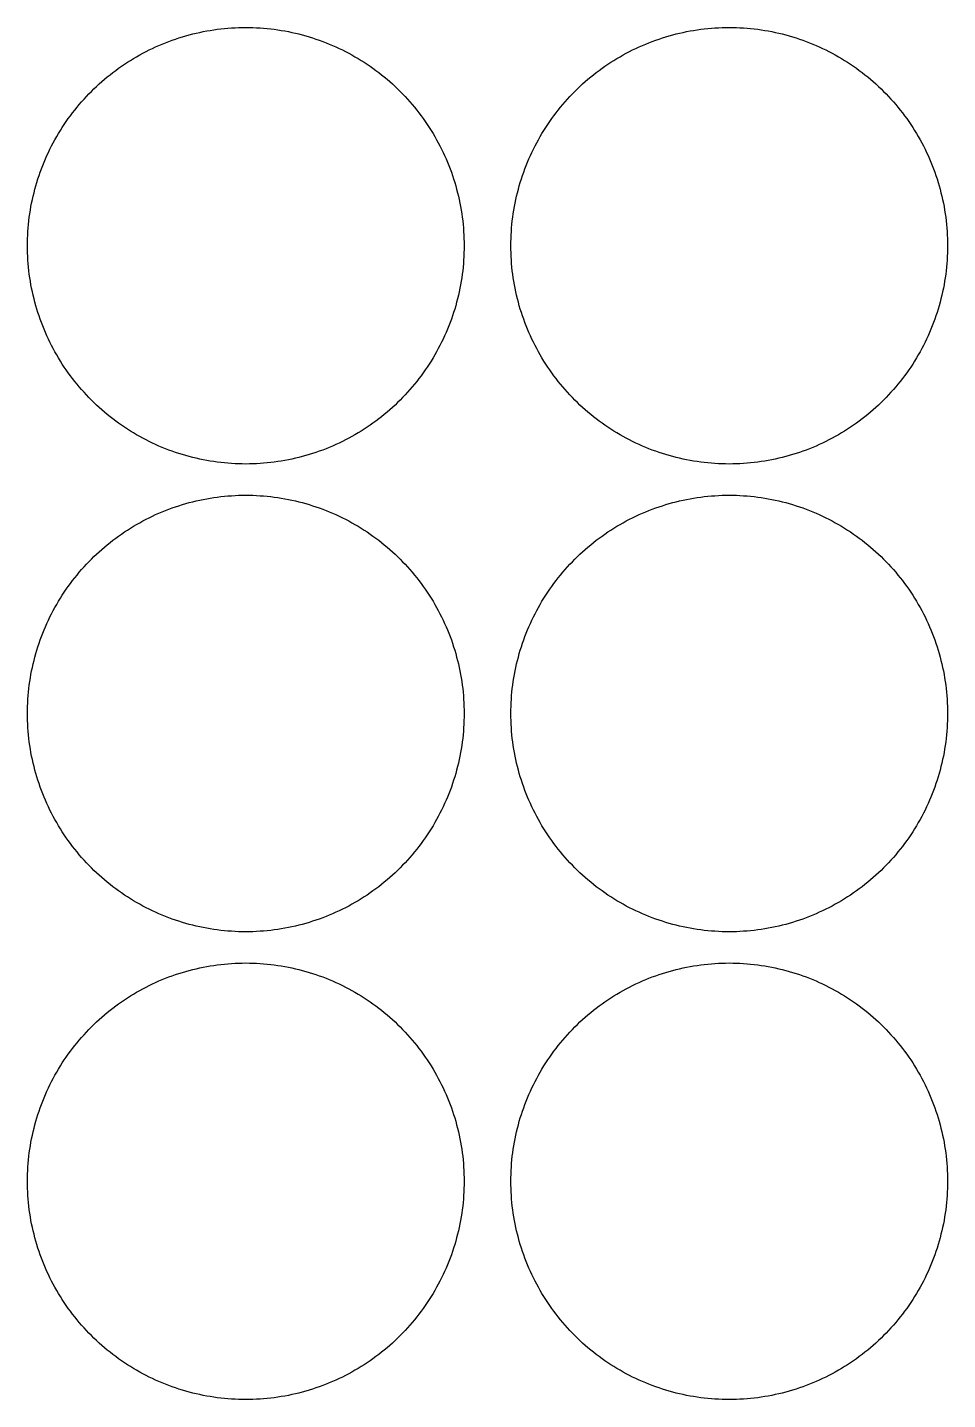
# Model space of a CAD drawing. Extents: x -114 to 114, y -152 to 152.
# Drawn here: x -14 to 45, y -89 to -1 of the extents above; entities that cross this region are included whole.
import ezdxf

# ---------------------------------------------------------------- set-up
doc = ezdxf.new("R2010")
doc.units = 0
doc.layers.get('0').update_dxf_attribs({"linetype": 'CONTINUOUS'})

msp = doc.modelspace()

# ---------------------------------------------------------------- linework, layer by layer
for points in [[(-14, -15), (-13.998, -14.771), (-13.992, -14.542), (-13.983, -14.313), (-13.97, -14.084), (-13.953, -13.856), (-13.932, -13.628), (-13.908, -13.4), (-13.88, -13.172), (-13.848, -12.946), (-13.812, -12.719), (-13.773, -12.494), (-13.73, -12.269), (-13.684, -12.044), (-13.633, -11.821), (-13.579, -11.598), (-13.522, -11.377), (-13.461, -11.156), (-13.396, -10.936), (-13.328, -10.717), (-13.256, -10.5), (-13.181, -10.284), (-13.102, -10.068), (-13.02, -9.855), (-12.934, -9.642), (-12.845, -9.431), (-12.752, -9.222), (-12.656, -9.014), (-12.556, -8.808), (-12.453, -8.603), (-12.347, -8.4), (-12.237, -8.199), (-12.124, -8), (-12.008, -7.802), (-11.889, -7.607), (-11.766, -7.413), (-11.641, -7.222), (-11.512, -7.032), (-11.38, -6.845), (-11.245, -6.66), (-11.107, -6.477), (-10.966, -6.297), (-10.822, -6.119), (-10.675, -5.943), (-10.525, -5.77), (-10.373, -5.599), (-10.217, -5.43), (-10.059, -5.264), (-9.899, -5.101), (-9.735, -4.94), (-9.57, -4.782), (-9.401, -4.627), (-9.23, -4.475), (-9.057, -4.325), (-8.881, -4.178), (-8.703, -4.034), (-8.522, -3.893), (-8.34, -3.755), (-8.155, -3.62), (-7.967, -3.488), (-7.778, -3.359), (-7.587, -3.234), (-7.393, -3.111), (-7.197, -2.992), (-7, -2.876), (-6.801, -2.763), (-6.599, -2.653), (-6.397, -2.547), (-6.192, -2.444), (-5.986, -2.344), (-5.778, -2.248), (-5.568, -2.155), (-5.357, -2.066), (-5.145, -1.98), (-4.931, -1.898), (-4.716, -1.819), (-4.5, -1.744), (-4.282, -1.672), (-4.064, -1.604), (-3.844, -1.539), (-3.623, -1.478), (-3.401, -1.42), (-3.179, -1.366), (-2.955, -1.316), (-2.731, -1.27), (-2.506, -1.227), (-2.28, -1.187), (-2.054, -1.152), (-1.827, -1.12), (-1.6, -1.092), (-1.372, -1.067), (-1.144, -1.047), (-0.916, -1.03), (-0.687, -1.017), (-0.458, -1.007), (-0.229, -1.002), (0, -1), (0.229, -1.002), (0.458, -1.007), (0.687, -1.017), (0.916, -1.03), (1.144, -1.047), (1.372, -1.067), (1.6, -1.092), (1.827, -1.12), (2.054, -1.152), (2.28, -1.187), (2.506, -1.227), (2.731, -1.27), (2.955, -1.316), (3.179, -1.366), (3.401, -1.42), (3.623, -1.478), (3.844, -1.539), (4.064, -1.604), (4.282, -1.672), (4.5, -1.744), (4.716, -1.819), (4.931, -1.898), (5.145, -1.98), (5.357, -2.066), (5.568, -2.155), (5.778, -2.248), (5.986, -2.344), (6.192, -2.444), (6.397, -2.547), (6.599, -2.653), (6.801, -2.763), (7, -2.876), (7.197, -2.992), (7.393, -3.111), (7.587, -3.234), (7.778, -3.359), (7.967, -3.488), (8.155, -3.62), (8.34, -3.755), (8.522, -3.893), (8.703, -4.034), (8.881, -4.178), (9.057, -4.325), (9.23, -4.475), (9.401, -4.627), (9.57, -4.782), (9.735, -4.94), (9.899, -5.101), (10.059, -5.264), (10.217, -5.43), (10.373, -5.599), (10.525, -5.77), (10.675, -5.943), (10.822, -6.119), (10.966, -6.297), (11.107, -6.477), (11.245, -6.66), (11.38, -6.845), (11.512, -7.032), (11.641, -7.222), (11.766, -7.413), (11.889, -7.607), (12.008, -7.802), (12.124, -8), (12.237, -8.199), (12.347, -8.4), (12.453, -8.603), (12.556, -8.808), (12.656, -9.014), (12.752, -9.222), (12.845, -9.431), (12.934, -9.642), (13.02, -9.855), (13.102, -10.068), (13.181, -10.284), (13.256, -10.5), (13.328, -10.717), (13.396, -10.936), (13.461, -11.156), (13.522, -11.377), (13.579, -11.598), (13.633, -11.821), (13.684, -12.044), (13.73, -12.269), (13.773, -12.494), (13.812, -12.719), (13.848, -12.946), (13.88, -13.172), (13.908, -13.4), (13.932, -13.628), (13.953, -13.856), (13.97, -14.084), (13.983, -14.313), (13.992, -14.542), (13.998, -14.771), (14, -15), (13.998, -15.229), (13.992, -15.458), (13.983, -15.687), (13.97, -15.915), (13.953, -16.144), (13.932, -16.372), (13.908, -16.6), (13.88, -16.827), (13.848, -17.054), (13.812, -17.28), (13.773, -17.506), (13.73, -17.731), (13.684, -17.955), (13.633, -18.179), (13.579, -18.401), (13.522, -18.623), (13.461, -18.844), (13.396, -19.063), (13.328, -19.282), (13.256, -19.5), (13.181, -19.716), (13.102, -19.931), (13.02, -20.145), (12.934, -20.357), (12.845, -20.568), (12.752, -20.778), (12.656, -20.985), (12.556, -21.192), (12.453, -21.396), (12.347, -21.599), (12.237, -21.8), (12.124, -22), (12.008, -22.197), (11.889, -22.393), (11.766, -22.586), (11.641, -22.778), (11.512, -22.967), (11.38, -23.154), (11.245, -23.339), (11.107, -23.522), (10.966, -23.703), (10.822, -23.881), (10.675, -24.057), (10.525, -24.23), (10.373, -24.401), (10.217, -24.569), (10.059, -24.735), (9.899, -24.899), (9.735, -25.059), (9.57, -25.217), (9.401, -25.372), (9.23, -25.525), (9.057, -25.675), (8.881, -25.821), (8.703, -25.965), (8.522, -26.106), (8.34, -26.244), (8.155, -26.379), (7.967, -26.511), (7.778, -26.64), (7.587, -26.766), (7.393, -26.889), (7.197, -27.008), (7, -27.124), (6.801, -27.237), (6.599, -27.347), (6.397, -27.453), (6.192, -27.556), (5.986, -27.656), (5.778, -27.752), (5.568, -27.844), (5.357, -27.934), (5.145, -28.02), (4.931, -28.102), (4.716, -28.181), (4.5, -28.256), (4.282, -28.328), (4.064, -28.396), (3.844, -28.461), (3.623, -28.522), (3.401, -28.579), (3.179, -28.633), (2.955, -28.683), (2.731, -28.73), (2.506, -28.773), (2.28, -28.812), (2.054, -28.848), (1.827, -28.88), (1.6, -28.908), (1.372, -28.932), (1.144, -28.953), (0.916, -28.97), (0.687, -28.983), (0.458, -28.992), (0.229, -28.998), (0, -28.999), (-0.229, -28.998), (-0.458, -28.992), (-0.687, -28.983), (-0.916, -28.97), (-1.144, -28.953), (-1.372, -28.932), (-1.6, -28.908), (-1.827, -28.88), (-2.054, -28.848), (-2.28, -28.812), (-2.506, -28.773), (-2.731, -28.73), (-2.955, -28.683), (-3.179, -28.633), (-3.401, -28.579), (-3.623, -28.522), (-3.844, -28.461), (-4.064, -28.396), (-4.282, -28.328), (-4.5, -28.256), (-4.716, -28.181), (-4.931, -28.102), (-5.145, -28.02), (-5.357, -27.934), (-5.568, -27.844), (-5.778, -27.752), (-5.986, -27.656), (-6.192, -27.556), (-6.397, -27.453), (-6.599, -27.347), (-6.801, -27.237), (-7, -27.124), (-7.197, -27.008), (-7.393, -26.889), (-7.587, -26.766), (-7.778, -26.64), (-7.967, -26.511), (-8.155, -26.379), (-8.34, -26.244), (-8.522, -26.106), (-8.703, -25.965), (-8.881, -25.821), (-9.057, -25.675), (-9.23, -25.525), (-9.401, -25.372), (-9.57, -25.217), (-9.735, -25.059), (-9.899, -24.899), (-10.059, -24.735), (-10.217, -24.569), (-10.373, -24.401), (-10.525, -24.23), (-10.675, -24.057), (-10.822, -23.881), (-10.966, -23.703), (-11.107, -23.522), (-11.245, -23.339), (-11.38, -23.154), (-11.512, -22.967), (-11.641, -22.778), (-11.766, -22.586), (-11.889, -22.393), (-12.008, -22.197), (-12.124, -22), (-12.237, -21.8), (-12.347, -21.599), (-12.453, -21.396), (-12.556, -21.192), (-12.656, -20.985), (-12.752, -20.778), (-12.845, -20.568), (-12.934, -20.357), (-13.02, -20.145), (-13.102, -19.931), (-13.181, -19.716), (-13.256, -19.5), (-13.328, -19.282), (-13.396, -19.063), (-13.461, -18.844), (-13.522, -18.623), (-13.579, -18.401), (-13.633, -18.179), (-13.684, -17.955), (-13.73, -17.731), (-13.773, -17.506), (-13.812, -17.28), (-13.848, -17.054), (-13.88, -16.827), (-13.908, -16.6), (-13.932, -16.372), (-13.953, -16.144), (-13.97, -15.915), (-13.983, -15.687), (-13.992, -15.458), (-13.998, -15.229)], [(17, -15), (17.002, -14.771), (17.007, -14.542), (17.016, -14.313), (17.03, -14.084), (17.046, -13.856), (17.067, -13.628), (17.092, -13.4), (17.12, -13.172), (17.152, -12.946), (17.187, -12.719), (17.226, -12.494), (17.269, -12.269), (17.316, -12.044), (17.366, -11.821), (17.42, -11.598), (17.478, -11.377), (17.539, -11.156), (17.603, -10.936), (17.672, -10.717), (17.743, -10.5), (17.819, -10.284), (17.897, -10.068), (17.98, -9.855), (18.066, -9.642), (18.155, -9.431), (18.248, -9.222), (18.344, -9.014), (18.443, -8.808), (18.546, -8.603), (18.653, -8.4), (18.762, -8.199), (18.876, -8), (18.992, -7.802), (19.111, -7.607), (19.233, -7.413), (19.359, -7.222), (19.488, -7.032), (19.62, -6.845), (19.755, -6.66), (19.893, -6.477), (20.034, -6.297), (20.178, -6.119), (20.325, -5.943), (20.474, -5.77), (20.627, -5.599), (20.782, -5.43), (20.94, -5.264), (21.101, -5.101), (21.264, -4.94), (21.43, -4.782), (21.598, -4.627), (21.769, -4.475), (21.943, -4.325), (22.118, -4.178), (22.297, -4.034), (22.477, -3.893), (22.66, -3.755), (22.845, -3.62), (23.032, -3.488), (23.222, -3.359), (23.413, -3.234), (23.607, -3.111), (23.802, -2.992), (24, -2.876), (24.199, -2.763), (24.4, -2.653), (24.603, -2.547), (24.808, -2.444), (25.014, -2.344), (25.222, -2.248), (25.431, -2.155), (25.642, -2.066), (25.855, -1.98), (26.068, -1.898), (26.283, -1.819), (26.5, -1.744), (26.717, -1.672), (26.936, -1.604), (27.156, -1.539), (27.376, -1.478), (27.598, -1.42), (27.821, -1.366), (28.044, -1.316), (28.268, -1.27), (28.493, -1.227), (28.719, -1.187), (28.945, -1.152), (29.172, -1.12), (29.4, -1.092), (29.627, -1.067), (29.855, -1.047), (30.084, -1.03), (30.313, -1.017), (30.541, -1.007), (30.77, -1.002), (31, -1), (31.229, -1.002), (31.458, -1.007), (31.687, -1.017), (31.915, -1.03), (32.144, -1.047), (32.372, -1.067), (32.6, -1.092), (32.827, -1.12), (33.054, -1.152), (33.28, -1.187), (33.506, -1.227), (33.731, -1.27), (33.955, -1.316), (34.178, -1.366), (34.401, -1.42), (34.623, -1.478), (34.844, -1.539), (35.063, -1.604), (35.282, -1.672), (35.499, -1.744), (35.716, -1.819), (35.931, -1.898), (36.145, -1.98), (36.357, -2.066), (36.568, -2.155), (36.777, -2.248), (36.985, -2.344), (37.192, -2.444), (37.396, -2.547), (37.599, -2.653), (37.8, -2.763), (37.999, -2.876), (38.197, -2.992), (38.393, -3.111), (38.586, -3.234), (38.778, -3.359), (38.967, -3.488), (39.154, -3.62), (39.339, -3.755), (39.522, -3.893), (39.702, -4.034), (39.881, -4.178), (40.056, -4.325), (40.23, -4.475), (40.401, -4.627), (40.569, -4.782), (40.735, -4.94), (40.898, -5.101), (41.059, -5.264), (41.217, -5.43), (41.372, -5.599), (41.525, -5.77), (41.674, -5.943), (41.821, -6.119), (41.965, -6.297), (42.106, -6.477), (42.244, -6.66), (42.379, -6.845), (42.511, -7.032), (42.64, -7.222), (42.766, -7.413), (42.888, -7.607), (43.008, -7.802), (43.124, -8), (43.237, -8.199), (43.346, -8.4), (43.453, -8.603), (43.556, -8.808), (43.655, -9.014), (43.752, -9.222), (43.844, -9.431), (43.934, -9.642), (44.019, -9.855), (44.102, -10.068), (44.18, -10.284), (44.256, -10.5), (44.328, -10.717), (44.396, -10.936), (44.46, -11.156), (44.522, -11.377), (44.579, -11.598), (44.633, -11.821), (44.683, -12.044), (44.73, -12.269), (44.773, -12.494), (44.812, -12.719), (44.848, -12.946), (44.879, -13.172), (44.908, -13.4), (44.932, -13.628), (44.953, -13.856), (44.97, -14.084), (44.983, -14.313), (44.992, -14.542), (44.998, -14.771), (44.999, -15), (44.998, -15.229), (44.992, -15.458), (44.983, -15.687), (44.97, -15.915), (44.953, -16.144), (44.932, -16.372), (44.908, -16.6), (44.879, -16.827), (44.848, -17.054), (44.812, -17.28), (44.773, -17.506), (44.73, -17.731), (44.683, -17.955), (44.633, -18.179), (44.579, -18.401), (44.522, -18.623), (44.46, -18.844), (44.396, -19.063), (44.328, -19.282), (44.256, -19.5), (44.18, -19.716), (44.102, -19.931), (44.019, -20.145), (43.934, -20.357), (43.844, -20.568), (43.752, -20.778), (43.655, -20.985), (43.556, -21.192), (43.453, -21.396), (43.346, -21.599), (43.237, -21.8), (43.124, -22), (43.008, -22.197), (42.888, -22.393), (42.766, -22.586), (42.64, -22.778), (42.511, -22.967), (42.379, -23.154), (42.244, -23.339), (42.106, -23.522), (41.965, -23.703), (41.821, -23.881), (41.674, -24.057), (41.525, -24.23), (41.372, -24.401), (41.217, -24.569), (41.059, -24.735), (40.898, -24.899), (40.735, -25.059), (40.569, -25.217), (40.401, -25.372), (40.23, -25.525), (40.056, -25.675), (39.881, -25.821), (39.702, -25.965), (39.522, -26.106), (39.339, -26.244), (39.154, -26.379), (38.967, -26.511), (38.778, -26.64), (38.586, -26.766), (38.393, -26.889), (38.197, -27.008), (37.999, -27.124), (37.8, -27.237), (37.599, -27.347), (37.396, -27.453), (37.192, -27.556), (36.985, -27.656), (36.777, -27.752), (36.568, -27.844), (36.357, -27.934), (36.145, -28.02), (35.931, -28.102), (35.716, -28.181), (35.499, -28.256), (35.282, -28.328), (35.063, -28.396), (34.844, -28.461), (34.623, -28.522), (34.401, -28.579), (34.178, -28.633), (33.955, -28.683), (33.731, -28.73), (33.506, -28.773), (33.28, -28.812), (33.054, -28.848), (32.827, -28.88), (32.6, -28.908), (32.372, -28.932), (32.144, -28.953), (31.915, -28.97), (31.687, -28.983), (31.458, -28.992), (31.229, -28.998), (31, -28.999), (30.77, -28.998), (30.541, -28.992), (30.313, -28.983), (30.084, -28.97), (29.855, -28.953), (29.627, -28.932), (29.4, -28.908), (29.172, -28.88), (28.945, -28.848), (28.719, -28.812), (28.493, -28.773), (28.268, -28.73), (28.044, -28.683), (27.821, -28.633), (27.598, -28.579), (27.376, -28.522), (27.156, -28.461), (26.936, -28.396), (26.717, -28.328), (26.5, -28.256), (26.283, -28.181), (26.068, -28.102), (25.855, -28.02), (25.642, -27.934), (25.431, -27.844), (25.222, -27.752), (25.014, -27.656), (24.808, -27.556), (24.603, -27.453), (24.4, -27.347), (24.199, -27.237), (24, -27.124), (23.802, -27.008), (23.607, -26.889), (23.413, -26.766), (23.222, -26.64), (23.032, -26.511), (22.845, -26.379), (22.66, -26.244), (22.477, -26.106), (22.297, -25.965), (22.118, -25.821), (21.943, -25.675), (21.769, -25.525), (21.598, -25.372), (21.43, -25.217), (21.264, -25.059), (21.101, -24.899), (20.94, -24.735), (20.782, -24.569), (20.627, -24.401), (20.474, -24.23), (20.325, -24.057), (20.178, -23.881), (20.034, -23.703), (19.893, -23.522), (19.755, -23.339), (19.62, -23.154), (19.488, -22.967), (19.359, -22.778), (19.233, -22.586), (19.111, -22.393), (18.992, -22.197), (18.876, -22), (18.762, -21.8), (18.653, -21.599), (18.546, -21.396), (18.443, -21.192), (18.344, -20.985), (18.248, -20.778), (18.155, -20.568), (18.066, -20.357), (17.98, -20.145), (17.897, -19.931), (17.819, -19.716), (17.743, -19.5), (17.672, -19.282), (17.603, -19.063), (17.539, -18.844), (17.478, -18.623), (17.42, -18.401), (17.366, -18.179), (17.316, -17.955), (17.269, -17.731), (17.226, -17.506), (17.187, -17.28), (17.152, -17.054), (17.12, -16.827), (17.092, -16.6), (17.067, -16.372), (17.046, -16.144), (17.03, -15.915), (17.016, -15.687), (17.007, -15.458), (17.002, -15.229)], [(-14, -44.999), (-13.998, -44.77), (-13.992, -44.541), (-13.983, -44.312), (-13.97, -44.084), (-13.953, -43.855), (-13.932, -43.627), (-13.908, -43.399), (-13.88, -43.172), (-13.848, -42.945), (-13.812, -42.719), (-13.773, -42.493), (-13.73, -42.268), (-13.684, -42.044), (-13.633, -41.821), (-13.579, -41.598), (-13.522, -41.376), (-13.461, -41.155), (-13.396, -40.936), (-13.328, -40.717), (-13.256, -40.499), (-13.181, -40.283), (-13.102, -40.068), (-13.02, -39.854), (-12.934, -39.642), (-12.845, -39.431), (-12.752, -39.222), (-12.656, -39.014), (-12.556, -38.807), (-12.453, -38.603), (-12.347, -38.4), (-12.237, -38.199), (-12.124, -38), (-12.008, -37.802), (-11.889, -37.606), (-11.766, -37.413), (-11.641, -37.221), (-11.512, -37.032), (-11.38, -36.845), (-11.245, -36.66), (-11.107, -36.477), (-10.966, -36.296), (-10.822, -36.118), (-10.675, -35.942), (-10.525, -35.769), (-10.373, -35.598), (-10.217, -35.43), (-10.059, -35.264), (-9.899, -35.101), (-9.735, -34.94), (-9.57, -34.782), (-9.401, -34.627), (-9.23, -34.474), (-9.057, -34.325), (-8.881, -34.178), (-8.703, -34.034), (-8.522, -33.893), (-8.34, -33.755), (-8.155, -33.62), (-7.967, -33.488), (-7.778, -33.359), (-7.587, -33.233), (-7.393, -33.111), (-7.197, -32.991), (-7, -32.875), (-6.801, -32.762), (-6.599, -32.652), (-6.397, -32.546), (-6.192, -32.443), (-5.986, -32.344), (-5.778, -32.247), (-5.568, -32.155), (-5.357, -32.065), (-5.145, -31.98), (-4.931, -31.897), (-4.716, -31.818), (-4.5, -31.743), (-4.282, -31.671), (-4.064, -31.603), (-3.844, -31.539), (-3.623, -31.477), (-3.401, -31.42), (-3.179, -31.366), (-2.955, -31.316), (-2.731, -31.269), (-2.506, -31.226), (-2.28, -31.187), (-2.054, -31.151), (-1.827, -31.12), (-1.6, -31.091), (-1.372, -31.067), (-1.144, -31.046), (-0.916, -31.029), (-0.687, -31.016), (-0.458, -31.007), (-0.229, -31.001), (0, -31), (0.229, -31.001), (0.458, -31.007), (0.687, -31.016), (0.916, -31.029), (1.144, -31.046), (1.372, -31.067), (1.6, -31.091), (1.827, -31.12), (2.054, -31.151), (2.28, -31.187), (2.506, -31.226), (2.731, -31.269), (2.955, -31.316), (3.179, -31.366), (3.401, -31.42), (3.623, -31.477), (3.844, -31.539), (4.064, -31.603), (4.282, -31.671), (4.5, -31.743), (4.716, -31.818), (4.931, -31.897), (5.145, -31.98), (5.357, -32.065), (5.568, -32.155), (5.778, -32.247), (5.986, -32.344), (6.192, -32.443), (6.397, -32.546), (6.599, -32.652), (6.801, -32.762), (7, -32.875), (7.197, -32.991), (7.393, -33.111), (7.587, -33.233), (7.778, -33.359), (7.967, -33.488), (8.155, -33.62), (8.34, -33.755), (8.522, -33.893), (8.703, -34.034), (8.881, -34.178), (9.057, -34.325), (9.23, -34.474), (9.401, -34.627), (9.57, -34.782), (9.735, -34.94), (9.899, -35.101), (10.059, -35.264), (10.217, -35.43), (10.373, -35.598), (10.525, -35.769), (10.675, -35.942), (10.822, -36.118), (10.966, -36.296), (11.107, -36.477), (11.245, -36.66), (11.38, -36.845), (11.512, -37.032), (11.641, -37.221), (11.766, -37.413), (11.889, -37.606), (12.008, -37.802), (12.124, -38), (12.237, -38.199), (12.347, -38.4), (12.453, -38.603), (12.556, -38.807), (12.656, -39.014), (12.752, -39.222), (12.845, -39.431), (12.934, -39.642), (13.02, -39.854), (13.102, -40.068), (13.181, -40.283), (13.256, -40.499), (13.328, -40.717), (13.396, -40.936), (13.461, -41.155), (13.522, -41.376), (13.579, -41.598), (13.633, -41.821), (13.684, -42.044), (13.73, -42.268), (13.773, -42.493), (13.812, -42.719), (13.848, -42.945), (13.88, -43.172), (13.908, -43.399), (13.932, -43.627), (13.953, -43.855), (13.97, -44.084), (13.983, -44.312), (13.992, -44.541), (13.998, -44.77), (14, -44.999), (13.998, -45.228), (13.992, -45.457), (13.983, -45.686), (13.97, -45.915), (13.953, -46.143), (13.932, -46.372), (13.908, -46.599), (13.88, -46.827), (13.848, -47.053), (13.812, -47.28), (13.773, -47.505), (13.73, -47.73), (13.684, -47.955), (13.633, -48.178), (13.579, -48.401), (13.522, -48.623), (13.461, -48.843), (13.396, -49.063), (13.328, -49.282), (13.256, -49.499), (13.181, -49.716), (13.102, -49.931), (13.02, -50.144), (12.934, -50.357), (12.845, -50.568), (12.752, -50.777), (12.656, -50.985), (12.556, -51.191), (12.453, -51.396), (12.347, -51.599), (12.237, -51.8), (12.124, -51.999), (12.008, -52.197), (11.889, -52.392), (11.766, -52.586), (11.641, -52.777), (11.512, -52.967), (11.38, -53.154), (11.245, -53.339), (11.107, -53.522), (10.966, -53.702), (10.822, -53.88), (10.675, -54.056), (10.525, -54.23), (10.373, -54.401), (10.217, -54.569), (10.059, -54.735), (9.899, -54.898), (9.735, -55.059), (9.57, -55.217), (9.401, -55.372), (9.23, -55.524), (9.057, -55.674), (8.881, -55.821), (8.703, -55.965), (8.522, -56.106), (8.34, -56.244), (8.155, -56.379), (7.967, -56.511), (7.778, -56.64), (7.587, -56.766), (7.393, -56.888), (7.197, -57.007), (7, -57.123), (6.801, -57.236), (6.599, -57.346), (6.397, -57.453), (6.192, -57.556), (5.986, -57.655), (5.778, -57.751), (5.568, -57.844), (5.357, -57.933), (5.145, -58.019), (4.931, -58.101), (4.716, -58.18), (4.5, -58.256), (4.282, -58.327), (4.064, -58.396), (3.844, -58.46), (3.623, -58.521), (3.401, -58.579), (3.179, -58.633), (2.955, -58.683), (2.731, -58.73), (2.506, -58.772), (2.28, -58.812), (2.054, -58.847), (1.827, -58.879), (1.6, -58.907), (1.372, -58.932), (1.144, -58.952), (0.916, -58.969), (0.687, -58.982), (0.458, -58.992), (0.229, -58.997), (0, -58.999), (-0.229, -58.997), (-0.458, -58.992), (-0.687, -58.982), (-0.916, -58.969), (-1.144, -58.952), (-1.372, -58.932), (-1.6, -58.907), (-1.827, -58.879), (-2.054, -58.847), (-2.28, -58.812), (-2.506, -58.772), (-2.731, -58.73), (-2.955, -58.683), (-3.179, -58.633), (-3.401, -58.579), (-3.623, -58.521), (-3.844, -58.46), (-4.064, -58.396), (-4.282, -58.327), (-4.5, -58.256), (-4.716, -58.18), (-4.931, -58.101), (-5.145, -58.019), (-5.357, -57.933), (-5.568, -57.844), (-5.778, -57.751), (-5.986, -57.655), (-6.192, -57.556), (-6.397, -57.453), (-6.599, -57.346), (-6.801, -57.236), (-7, -57.123), (-7.197, -57.007), (-7.393, -56.888), (-7.587, -56.766), (-7.778, -56.64), (-7.967, -56.511), (-8.155, -56.379), (-8.34, -56.244), (-8.522, -56.106), (-8.703, -55.965), (-8.881, -55.821), (-9.057, -55.674), (-9.23, -55.524), (-9.401, -55.372), (-9.57, -55.217), (-9.735, -55.059), (-9.899, -54.898), (-10.059, -54.735), (-10.217, -54.569), (-10.373, -54.401), (-10.525, -54.23), (-10.675, -54.056), (-10.822, -53.88), (-10.966, -53.702), (-11.107, -53.522), (-11.245, -53.339), (-11.38, -53.154), (-11.512, -52.967), (-11.641, -52.777), (-11.766, -52.586), (-11.889, -52.392), (-12.008, -52.197), (-12.124, -51.999), (-12.237, -51.8), (-12.347, -51.599), (-12.453, -51.396), (-12.556, -51.191), (-12.656, -50.985), (-12.752, -50.777), (-12.845, -50.568), (-12.934, -50.357), (-13.02, -50.144), (-13.102, -49.931), (-13.181, -49.716), (-13.256, -49.499), (-13.328, -49.282), (-13.396, -49.063), (-13.461, -48.843), (-13.522, -48.623), (-13.579, -48.401), (-13.633, -48.178), (-13.684, -47.955), (-13.73, -47.73), (-13.773, -47.505), (-13.812, -47.28), (-13.848, -47.053), (-13.88, -46.827), (-13.908, -46.599), (-13.932, -46.372), (-13.953, -46.143), (-13.97, -45.915), (-13.983, -45.686), (-13.992, -45.457), (-13.998, -45.228)], [(17, -44.999), (17.002, -44.77), (17.007, -44.541), (17.016, -44.312), (17.03, -44.084), (17.046, -43.855), (17.067, -43.627), (17.092, -43.399), (17.12, -43.172), (17.152, -42.945), (17.187, -42.719), (17.226, -42.493), (17.269, -42.268), (17.316, -42.044), (17.366, -41.821), (17.42, -41.598), (17.478, -41.376), (17.539, -41.155), (17.603, -40.936), (17.672, -40.717), (17.743, -40.499), (17.819, -40.283), (17.897, -40.068), (17.98, -39.854), (18.066, -39.642), (18.155, -39.431), (18.248, -39.222), (18.344, -39.014), (18.443, -38.807), (18.546, -38.603), (18.653, -38.4), (18.762, -38.199), (18.876, -38), (18.992, -37.802), (19.111, -37.606), (19.233, -37.413), (19.359, -37.221), (19.488, -37.032), (19.62, -36.845), (19.755, -36.66), (19.893, -36.477), (20.034, -36.296), (20.178, -36.118), (20.325, -35.942), (20.474, -35.769), (20.627, -35.598), (20.782, -35.43), (20.94, -35.264), (21.101, -35.101), (21.264, -34.94), (21.43, -34.782), (21.598, -34.627), (21.769, -34.474), (21.943, -34.325), (22.118, -34.178), (22.297, -34.034), (22.477, -33.893), (22.66, -33.755), (22.845, -33.62), (23.032, -33.488), (23.222, -33.359), (23.413, -33.233), (23.607, -33.111), (23.802, -32.991), (24, -32.875), (24.199, -32.762), (24.4, -32.652), (24.603, -32.546), (24.808, -32.443), (25.014, -32.344), (25.222, -32.247), (25.431, -32.155), (25.642, -32.065), (25.855, -31.98), (26.068, -31.897), (26.283, -31.818), (26.5, -31.743), (26.717, -31.671), (26.936, -31.603), (27.156, -31.539), (27.376, -31.477), (27.598, -31.42), (27.821, -31.366), (28.044, -31.316), (28.268, -31.269), (28.493, -31.226), (28.719, -31.187), (28.945, -31.151), (29.172, -31.12), (29.4, -31.091), (29.627, -31.067), (29.855, -31.046), (30.084, -31.029), (30.313, -31.016), (30.541, -31.007), (30.77, -31.001), (31, -31), (31.229, -31.001), (31.458, -31.007), (31.687, -31.016), (31.915, -31.029), (32.144, -31.046), (32.372, -31.067), (32.6, -31.091), (32.827, -31.12), (33.054, -31.151), (33.28, -31.187), (33.506, -31.226), (33.731, -31.269), (33.955, -31.316), (34.178, -31.366), (34.401, -31.42), (34.623, -31.477), (34.844, -31.539), (35.063, -31.603), (35.282, -31.671), (35.499, -31.743), (35.716, -31.818), (35.931, -31.897), (36.145, -31.98), (36.357, -32.065), (36.568, -32.155), (36.777, -32.247), (36.985, -32.344), (37.192, -32.443), (37.396, -32.546), (37.599, -32.652), (37.8, -32.762), (37.999, -32.875), (38.197, -32.991), (38.393, -33.111), (38.586, -33.233), (38.778, -33.359), (38.967, -33.488), (39.154, -33.62), (39.339, -33.755), (39.522, -33.893), (39.702, -34.034), (39.881, -34.178), (40.056, -34.325), (40.23, -34.474), (40.401, -34.627), (40.569, -34.782), (40.735, -34.94), (40.898, -35.101), (41.059, -35.264), (41.217, -35.43), (41.372, -35.598), (41.525, -35.769), (41.674, -35.942), (41.821, -36.118), (41.965, -36.296), (42.106, -36.477), (42.244, -36.66), (42.379, -36.845), (42.511, -37.032), (42.64, -37.221), (42.766, -37.413), (42.888, -37.606), (43.008, -37.802), (43.124, -38), (43.237, -38.199), (43.346, -38.4), (43.453, -38.603), (43.556, -38.807), (43.655, -39.014), (43.752, -39.222), (43.844, -39.431), (43.934, -39.642), (44.019, -39.854), (44.102, -40.068), (44.18, -40.283), (44.256, -40.499), (44.328, -40.717), (44.396, -40.936), (44.46, -41.155), (44.522, -41.376), (44.579, -41.598), (44.633, -41.821), (44.683, -42.044), (44.73, -42.268), (44.773, -42.493), (44.812, -42.719), (44.848, -42.945), (44.879, -43.172), (44.908, -43.399), (44.932, -43.627), (44.953, -43.855), (44.97, -44.084), (44.983, -44.312), (44.992, -44.541), (44.998, -44.77), (44.999, -44.999), (44.998, -45.228), (44.992, -45.457), (44.983, -45.686), (44.97, -45.915), (44.953, -46.143), (44.932, -46.372), (44.908, -46.599), (44.879, -46.827), (44.848, -47.053), (44.812, -47.28), (44.773, -47.505), (44.73, -47.73), (44.683, -47.955), (44.633, -48.178), (44.579, -48.401), (44.522, -48.623), (44.46, -48.843), (44.396, -49.063), (44.328, -49.282), (44.256, -49.499), (44.18, -49.716), (44.102, -49.931), (44.019, -50.144), (43.934, -50.357), (43.844, -50.568), (43.752, -50.777), (43.655, -50.985), (43.556, -51.191), (43.453, -51.396), (43.346, -51.599), (43.237, -51.8), (43.124, -51.999), (43.008, -52.197), (42.888, -52.392), (42.766, -52.586), (42.64, -52.777), (42.511, -52.967), (42.379, -53.154), (42.244, -53.339), (42.106, -53.522), (41.965, -53.702), (41.821, -53.88), (41.674, -54.056), (41.525, -54.23), (41.372, -54.401), (41.217, -54.569), (41.059, -54.735), (40.898, -54.898), (40.735, -55.059), (40.569, -55.217), (40.401, -55.372), (40.23, -55.524), (40.056, -55.674), (39.881, -55.821), (39.702, -55.965), (39.522, -56.106), (39.339, -56.244), (39.154, -56.379), (38.967, -56.511), (38.778, -56.64), (38.586, -56.766), (38.393, -56.888), (38.197, -57.007), (37.999, -57.123), (37.8, -57.236), (37.599, -57.346), (37.396, -57.453), (37.192, -57.556), (36.985, -57.655), (36.777, -57.751), (36.568, -57.844), (36.357, -57.933), (36.145, -58.019), (35.931, -58.101), (35.716, -58.18), (35.499, -58.256), (35.282, -58.327), (35.063, -58.396), (34.844, -58.46), (34.623, -58.521), (34.401, -58.579), (34.178, -58.633), (33.955, -58.683), (33.731, -58.73), (33.506, -58.772), (33.28, -58.812), (33.054, -58.847), (32.827, -58.879), (32.6, -58.907), (32.372, -58.932), (32.144, -58.952), (31.915, -58.969), (31.687, -58.982), (31.458, -58.992), (31.229, -58.997), (31, -58.999), (30.77, -58.997), (30.541, -58.992), (30.313, -58.982), (30.084, -58.969), (29.855, -58.952), (29.627, -58.932), (29.4, -58.907), (29.172, -58.879), (28.945, -58.847), (28.719, -58.812), (28.493, -58.772), (28.268, -58.73), (28.044, -58.683), (27.821, -58.633), (27.598, -58.579), (27.376, -58.521), (27.156, -58.46), (26.936, -58.396), (26.717, -58.327), (26.5, -58.256), (26.283, -58.18), (26.068, -58.101), (25.855, -58.019), (25.642, -57.933), (25.431, -57.844), (25.222, -57.751), (25.014, -57.655), (24.808, -57.556), (24.603, -57.453), (24.4, -57.346), (24.199, -57.236), (24, -57.123), (23.802, -57.007), (23.607, -56.888), (23.413, -56.766), (23.222, -56.64), (23.032, -56.511), (22.845, -56.379), (22.66, -56.244), (22.477, -56.106), (22.297, -55.965), (22.118, -55.821), (21.943, -55.674), (21.769, -55.524), (21.598, -55.372), (21.43, -55.217), (21.264, -55.059), (21.101, -54.898), (20.94, -54.735), (20.782, -54.569), (20.627, -54.401), (20.474, -54.23), (20.325, -54.056), (20.178, -53.88), (20.034, -53.702), (19.893, -53.522), (19.755, -53.339), (19.62, -53.154), (19.488, -52.967), (19.359, -52.777), (19.233, -52.586), (19.111, -52.392), (18.992, -52.197), (18.876, -51.999), (18.762, -51.8), (18.653, -51.599), (18.546, -51.396), (18.443, -51.191), (18.344, -50.985), (18.248, -50.777), (18.155, -50.568), (18.066, -50.357), (17.98, -50.144), (17.897, -49.931), (17.819, -49.716), (17.743, -49.499), (17.672, -49.282), (17.603, -49.063), (17.539, -48.843), (17.478, -48.623), (17.42, -48.401), (17.366, -48.178), (17.316, -47.955), (17.269, -47.73), (17.226, -47.505), (17.187, -47.28), (17.152, -47.053), (17.12, -46.827), (17.092, -46.599), (17.067, -46.372), (17.046, -46.143), (17.03, -45.915), (17.016, -45.686), (17.007, -45.457), (17.002, -45.228)], [(-14, -74.999), (-13.998, -74.77), (-13.992, -74.541), (-13.983, -74.312), (-13.97, -74.083), (-13.953, -73.855), (-13.932, -73.627), (-13.908, -73.399), (-13.88, -73.172), (-13.848, -72.945), (-13.812, -72.719), (-13.773, -72.493), (-13.73, -72.268), (-13.684, -72.044), (-13.633, -71.82), (-13.579, -71.597), (-13.522, -71.376), (-13.461, -71.155), (-13.396, -70.935), (-13.328, -70.717), (-13.256, -70.499), (-13.181, -70.283), (-13.102, -70.068), (-13.02, -69.854), (-12.934, -69.642), (-12.845, -69.431), (-12.752, -69.221), (-12.656, -69.013), (-12.556, -68.807), (-12.453, -68.602), (-12.347, -68.399), (-12.237, -68.198), (-12.124, -67.999), (-12.008, -67.802), (-11.889, -67.606), (-11.766, -67.412), (-11.641, -67.221), (-11.512, -67.032), (-11.38, -66.844), (-11.245, -66.659), (-11.107, -66.476), (-10.966, -66.296), (-10.822, -66.118), (-10.675, -65.942), (-10.525, -65.769), (-10.373, -65.598), (-10.217, -65.429), (-10.059, -65.263), (-9.899, -65.1), (-9.735, -64.94), (-9.57, -64.782), (-9.401, -64.626), (-9.23, -64.474), (-9.057, -64.324), (-8.881, -64.177), (-8.703, -64.033), (-8.522, -63.892), (-8.34, -63.754), (-8.155, -63.619), (-7.967, -63.487), (-7.778, -63.358), (-7.587, -63.233), (-7.393, -63.11), (-7.197, -62.991), (-7, -62.875), (-6.801, -62.762), (-6.599, -62.652), (-6.397, -62.546), (-6.192, -62.443), (-5.986, -62.343), (-5.778, -62.247), (-5.568, -62.154), (-5.357, -62.065), (-5.145, -61.979), (-4.931, -61.897), (-4.716, -61.818), (-4.5, -61.743), (-4.282, -61.671), (-4.064, -61.603), (-3.844, -61.538), (-3.623, -61.477), (-3.401, -61.42), (-3.179, -61.366), (-2.955, -61.315), (-2.731, -61.269), (-2.506, -61.226), (-2.28, -61.187), (-2.054, -61.151), (-1.827, -61.119), (-1.6, -61.091), (-1.372, -61.066), (-1.144, -61.046), (-0.916, -61.029), (-0.687, -61.016), (-0.458, -61.006), (-0.229, -61.001), (0, -60.999), (0.229, -61.001), (0.458, -61.006), (0.687, -61.016), (0.916, -61.029), (1.144, -61.046), (1.372, -61.066), (1.6, -61.091), (1.827, -61.119), (2.054, -61.151), (2.28, -61.187), (2.506, -61.226), (2.731, -61.269), (2.955, -61.315), (3.179, -61.366), (3.401, -61.42), (3.623, -61.477), (3.844, -61.538), (4.064, -61.603), (4.282, -61.671), (4.5, -61.743), (4.716, -61.818), (4.931, -61.897), (5.145, -61.979), (5.357, -62.065), (5.568, -62.154), (5.778, -62.247), (5.986, -62.343), (6.192, -62.443), (6.397, -62.546), (6.599, -62.652), (6.801, -62.762), (7, -62.875), (7.197, -62.991), (7.393, -63.11), (7.587, -63.233), (7.778, -63.358), (7.967, -63.487), (8.155, -63.619), (8.34, -63.754), (8.522, -63.892), (8.703, -64.033), (8.881, -64.177), (9.057, -64.324), (9.23, -64.474), (9.401, -64.626), (9.57, -64.782), (9.735, -64.94), (9.899, -65.1), (10.059, -65.263), (10.217, -65.429), (10.373, -65.598), (10.525, -65.769), (10.675, -65.942), (10.822, -66.118), (10.966, -66.296), (11.107, -66.476), (11.245, -66.659), (11.38, -66.844), (11.512, -67.032), (11.641, -67.221), (11.766, -67.412), (11.889, -67.606), (12.008, -67.802), (12.124, -67.999), (12.237, -68.198), (12.347, -68.399), (12.453, -68.602), (12.556, -68.807), (12.656, -69.013), (12.752, -69.221), (12.845, -69.431), (12.934, -69.642), (13.02, -69.854), (13.102, -70.068), (13.181, -70.283), (13.256, -70.499), (13.328, -70.717), (13.396, -70.935), (13.461, -71.155), (13.522, -71.376), (13.579, -71.597), (13.633, -71.82), (13.684, -72.044), (13.73, -72.268), (13.773, -72.493), (13.812, -72.719), (13.848, -72.945), (13.88, -73.172), (13.908, -73.399), (13.932, -73.627), (13.953, -73.855), (13.97, -74.083), (13.983, -74.312), (13.992, -74.541), (13.998, -74.77), (14, -74.999), (13.998, -75.228), (13.992, -75.457), (13.983, -75.686), (13.97, -75.915), (13.953, -76.143), (13.932, -76.371), (13.908, -76.599), (13.88, -76.826), (13.848, -77.053), (13.812, -77.279), (13.773, -77.505), (13.73, -77.73), (13.684, -77.954), (13.633, -78.178), (13.579, -78.4), (13.522, -78.622), (13.461, -78.843), (13.396, -79.063), (13.328, -79.281), (13.256, -79.499), (13.181, -79.715), (13.102, -79.93), (13.02, -80.144), (12.934, -80.356), (12.845, -80.567), (12.752, -80.777), (12.656, -80.985), (12.556, -81.191), (12.453, -81.396), (12.347, -81.598), (12.237, -81.799), (12.124, -81.999), (12.008, -82.196), (11.889, -82.392), (11.766, -82.585), (11.641, -82.777), (11.512, -82.966), (11.38, -83.154), (11.245, -83.339), (11.107, -83.521), (10.966, -83.702), (10.822, -83.88), (10.675, -84.056), (10.525, -84.229), (10.373, -84.4), (10.217, -84.569), (10.059, -84.734), (9.899, -84.898), (9.735, -85.058), (9.57, -85.216), (9.401, -85.372), (9.23, -85.524), (9.057, -85.674), (8.881, -85.821), (8.703, -85.965), (8.522, -86.106), (8.34, -86.244), (8.155, -86.379), (7.967, -86.511), (7.778, -86.639), (7.587, -86.765), (7.393, -86.888), (7.197, -87.007), (7, -87.123), (6.801, -87.236), (6.599, -87.346), (6.397, -87.452), (6.192, -87.555), (5.986, -87.655), (5.778, -87.751), (5.568, -87.844), (5.357, -87.933), (5.145, -88.019), (4.931, -88.101), (4.716, -88.18), (4.5, -88.255), (4.282, -88.327), (4.064, -88.395), (3.844, -88.46), (3.623, -88.521), (3.401, -88.578), (3.179, -88.632), (2.955, -88.682), (2.731, -88.729), (2.506, -88.772), (2.28, -88.811), (2.054, -88.847), (1.827, -88.879), (1.6, -88.907), (1.372, -88.931), (1.144, -88.952), (0.916, -88.969), (0.687, -88.982), (0.458, -88.991), (0.229, -88.997), (0, -88.999), (-0.229, -88.997), (-0.458, -88.991), (-0.687, -88.982), (-0.916, -88.969), (-1.144, -88.952), (-1.372, -88.931), (-1.6, -88.907), (-1.827, -88.879), (-2.054, -88.847), (-2.28, -88.811), (-2.506, -88.772), (-2.731, -88.729), (-2.955, -88.682), (-3.179, -88.632), (-3.401, -88.578), (-3.623, -88.521), (-3.844, -88.46), (-4.064, -88.395), (-4.282, -88.327), (-4.5, -88.255), (-4.716, -88.18), (-4.931, -88.101), (-5.145, -88.019), (-5.357, -87.933), (-5.568, -87.844), (-5.778, -87.751), (-5.986, -87.655), (-6.192, -87.555), (-6.397, -87.452), (-6.599, -87.346), (-6.801, -87.236), (-7, -87.123), (-7.197, -87.007), (-7.393, -86.888), (-7.587, -86.765), (-7.778, -86.639), (-7.967, -86.511), (-8.155, -86.379), (-8.34, -86.244), (-8.522, -86.106), (-8.703, -85.965), (-8.881, -85.821), (-9.057, -85.674), (-9.23, -85.524), (-9.401, -85.372), (-9.57, -85.216), (-9.735, -85.058), (-9.899, -84.898), (-10.059, -84.734), (-10.217, -84.569), (-10.373, -84.4), (-10.525, -84.229), (-10.675, -84.056), (-10.822, -83.88), (-10.966, -83.702), (-11.107, -83.521), (-11.245, -83.339), (-11.38, -83.154), (-11.512, -82.966), (-11.641, -82.777), (-11.766, -82.585), (-11.889, -82.392), (-12.008, -82.196), (-12.124, -81.999), (-12.237, -81.799), (-12.347, -81.598), (-12.453, -81.396), (-12.556, -81.191), (-12.656, -80.985), (-12.752, -80.777), (-12.845, -80.567), (-12.934, -80.356), (-13.02, -80.144), (-13.102, -79.93), (-13.181, -79.715), (-13.256, -79.499), (-13.328, -79.281), (-13.396, -79.063), (-13.461, -78.843), (-13.522, -78.622), (-13.579, -78.4), (-13.633, -78.178), (-13.684, -77.954), (-13.73, -77.73), (-13.773, -77.505), (-13.812, -77.279), (-13.848, -77.053), (-13.88, -76.826), (-13.908, -76.599), (-13.932, -76.371), (-13.953, -76.143), (-13.97, -75.915), (-13.983, -75.686), (-13.992, -75.457), (-13.998, -75.228)], [(17, -74.999), (17.002, -74.77), (17.007, -74.541), (17.016, -74.312), (17.03, -74.083), (17.046, -73.855), (17.067, -73.627), (17.092, -73.399), (17.12, -73.172), (17.152, -72.945), (17.187, -72.719), (17.226, -72.493), (17.269, -72.268), (17.316, -72.044), (17.366, -71.82), (17.42, -71.597), (17.478, -71.376), (17.539, -71.155), (17.603, -70.935), (17.672, -70.717), (17.743, -70.499), (17.819, -70.283), (17.897, -70.068), (17.98, -69.854), (18.066, -69.642), (18.155, -69.431), (18.248, -69.221), (18.344, -69.013), (18.443, -68.807), (18.546, -68.602), (18.653, -68.399), (18.762, -68.198), (18.876, -67.999), (18.992, -67.802), (19.111, -67.606), (19.233, -67.412), (19.359, -67.221), (19.488, -67.032), (19.62, -66.844), (19.755, -66.659), (19.893, -66.476), (20.034, -66.296), (20.178, -66.118), (20.325, -65.942), (20.474, -65.769), (20.627, -65.598), (20.782, -65.429), (20.94, -65.263), (21.101, -65.1), (21.264, -64.94), (21.43, -64.782), (21.598, -64.626), (21.769, -64.474), (21.943, -64.324), (22.118, -64.177), (22.297, -64.033), (22.477, -63.892), (22.66, -63.754), (22.845, -63.619), (23.032, -63.487), (23.222, -63.358), (23.413, -63.233), (23.607, -63.11), (23.802, -62.991), (24, -62.875), (24.199, -62.762), (24.4, -62.652), (24.603, -62.546), (24.808, -62.443), (25.014, -62.343), (25.222, -62.247), (25.431, -62.154), (25.642, -62.065), (25.855, -61.979), (26.068, -61.897), (26.283, -61.818), (26.5, -61.743), (26.717, -61.671), (26.936, -61.603), (27.156, -61.538), (27.376, -61.477), (27.598, -61.42), (27.821, -61.366), (28.044, -61.315), (28.268, -61.269), (28.493, -61.226), (28.719, -61.187), (28.945, -61.151), (29.172, -61.119), (29.4, -61.091), (29.627, -61.066), (29.855, -61.046), (30.084, -61.029), (30.313, -61.016), (30.541, -61.006), (30.77, -61.001), (31, -60.999), (31.229, -61.001), (31.458, -61.006), (31.687, -61.016), (31.915, -61.029), (32.144, -61.046), (32.372, -61.066), (32.6, -61.091), (32.827, -61.119), (33.054, -61.151), (33.28, -61.187), (33.506, -61.226), (33.731, -61.269), (33.955, -61.315), (34.178, -61.366), (34.401, -61.42), (34.623, -61.477), (34.844, -61.538), (35.063, -61.603), (35.282, -61.671), (35.499, -61.743), (35.716, -61.818), (35.931, -61.897), (36.145, -61.979), (36.357, -62.065), (36.568, -62.154), (36.777, -62.247), (36.985, -62.343), (37.192, -62.443), (37.396, -62.546), (37.599, -62.652), (37.8, -62.762), (37.999, -62.875), (38.197, -62.991), (38.393, -63.11), (38.586, -63.233), (38.778, -63.358), (38.967, -63.487), (39.154, -63.619), (39.339, -63.754), (39.522, -63.892), (39.702, -64.033), (39.881, -64.177), (40.056, -64.324), (40.23, -64.474), (40.401, -64.626), (40.569, -64.782), (40.735, -64.94), (40.898, -65.1), (41.059, -65.263), (41.217, -65.429), (41.372, -65.598), (41.525, -65.769), (41.674, -65.942), (41.821, -66.118), (41.965, -66.296), (42.106, -66.476), (42.244, -66.659), (42.379, -66.844), (42.511, -67.032), (42.64, -67.221), (42.766, -67.412), (42.888, -67.606), (43.008, -67.802), (43.124, -67.999), (43.237, -68.198), (43.346, -68.399), (43.453, -68.602), (43.556, -68.807), (43.655, -69.013), (43.752, -69.221), (43.844, -69.431), (43.934, -69.642), (44.019, -69.854), (44.102, -70.068), (44.18, -70.283), (44.256, -70.499), (44.328, -70.717), (44.396, -70.935), (44.46, -71.155), (44.522, -71.376), (44.579, -71.597), (44.633, -71.82), (44.683, -72.044), (44.73, -72.268), (44.773, -72.493), (44.812, -72.719), (44.848, -72.945), (44.879, -73.172), (44.908, -73.399), (44.932, -73.627), (44.953, -73.855), (44.97, -74.083), (44.983, -74.312), (44.992, -74.541), (44.998, -74.77), (44.999, -74.999), (44.998, -75.228), (44.992, -75.457), (44.983, -75.686), (44.97, -75.915), (44.953, -76.143), (44.932, -76.371), (44.908, -76.599), (44.879, -76.826), (44.848, -77.053), (44.812, -77.279), (44.773, -77.505), (44.73, -77.73), (44.683, -77.954), (44.633, -78.178), (44.579, -78.4), (44.522, -78.622), (44.46, -78.843), (44.396, -79.063), (44.328, -79.281), (44.256, -79.499), (44.18, -79.715), (44.102, -79.93), (44.019, -80.144), (43.934, -80.356), (43.844, -80.567), (43.752, -80.777), (43.655, -80.985), (43.556, -81.191), (43.453, -81.396), (43.346, -81.598), (43.237, -81.799), (43.124, -81.999), (43.008, -82.196), (42.888, -82.392), (42.766, -82.585), (42.64, -82.777), (42.511, -82.966), (42.379, -83.154), (42.244, -83.339), (42.106, -83.521), (41.965, -83.702), (41.821, -83.88), (41.674, -84.056), (41.525, -84.229), (41.372, -84.4), (41.217, -84.569), (41.059, -84.734), (40.898, -84.898), (40.735, -85.058), (40.569, -85.216), (40.401, -85.372), (40.23, -85.524), (40.056, -85.674), (39.881, -85.821), (39.702, -85.965), (39.522, -86.106), (39.339, -86.244), (39.154, -86.379), (38.967, -86.511), (38.778, -86.639), (38.586, -86.765), (38.393, -86.888), (38.197, -87.007), (37.999, -87.123), (37.8, -87.236), (37.599, -87.346), (37.396, -87.452), (37.192, -87.555), (36.985, -87.655), (36.777, -87.751), (36.568, -87.844), (36.357, -87.933), (36.145, -88.019), (35.931, -88.101), (35.716, -88.18), (35.499, -88.255), (35.282, -88.327), (35.063, -88.395), (34.844, -88.46), (34.623, -88.521), (34.401, -88.578), (34.178, -88.632), (33.955, -88.682), (33.731, -88.729), (33.506, -88.772), (33.28, -88.811), (33.054, -88.847), (32.827, -88.879), (32.6, -88.907), (32.372, -88.931), (32.144, -88.952), (31.915, -88.969), (31.687, -88.982), (31.458, -88.991), (31.229, -88.997), (31, -88.999), (30.77, -88.997), (30.541, -88.991), (30.313, -88.982), (30.084, -88.969), (29.855, -88.952), (29.627, -88.931), (29.4, -88.907), (29.172, -88.879), (28.945, -88.847), (28.719, -88.811), (28.493, -88.772), (28.268, -88.729), (28.044, -88.682), (27.821, -88.632), (27.598, -88.578), (27.376, -88.521), (27.156, -88.46), (26.936, -88.395), (26.717, -88.327), (26.5, -88.255), (26.283, -88.18), (26.068, -88.101), (25.855, -88.019), (25.642, -87.933), (25.431, -87.844), (25.222, -87.751), (25.014, -87.655), (24.808, -87.555), (24.603, -87.452), (24.4, -87.346), (24.199, -87.236), (24, -87.123), (23.802, -87.007), (23.607, -86.888), (23.413, -86.765), (23.222, -86.639), (23.032, -86.511), (22.845, -86.379), (22.66, -86.244), (22.477, -86.106), (22.297, -85.965), (22.118, -85.821), (21.943, -85.674), (21.769, -85.524), (21.598, -85.372), (21.43, -85.216), (21.264, -85.058), (21.101, -84.898), (20.94, -84.734), (20.782, -84.569), (20.627, -84.4), (20.474, -84.229), (20.325, -84.056), (20.178, -83.88), (20.034, -83.702), (19.893, -83.521), (19.755, -83.339), (19.62, -83.154), (19.488, -82.966), (19.359, -82.777), (19.233, -82.585), (19.111, -82.392), (18.992, -82.196), (18.876, -81.999), (18.762, -81.799), (18.653, -81.598), (18.546, -81.396), (18.443, -81.191), (18.344, -80.985), (18.248, -80.777), (18.155, -80.567), (18.066, -80.356), (17.98, -80.144), (17.897, -79.93), (17.819, -79.715), (17.743, -79.499), (17.672, -79.281), (17.603, -79.063), (17.539, -78.843), (17.478, -78.622), (17.42, -78.4), (17.366, -78.178), (17.316, -77.954), (17.269, -77.73), (17.226, -77.505), (17.187, -77.279), (17.152, -77.053), (17.12, -76.826), (17.092, -76.599), (17.067, -76.371), (17.046, -76.143), (17.03, -75.915), (17.016, -75.686), (17.007, -75.457), (17.002, -75.228)]]:
    msp.add_lwpolyline(points, close=True)

doc.saveas('drawing.dxf')
